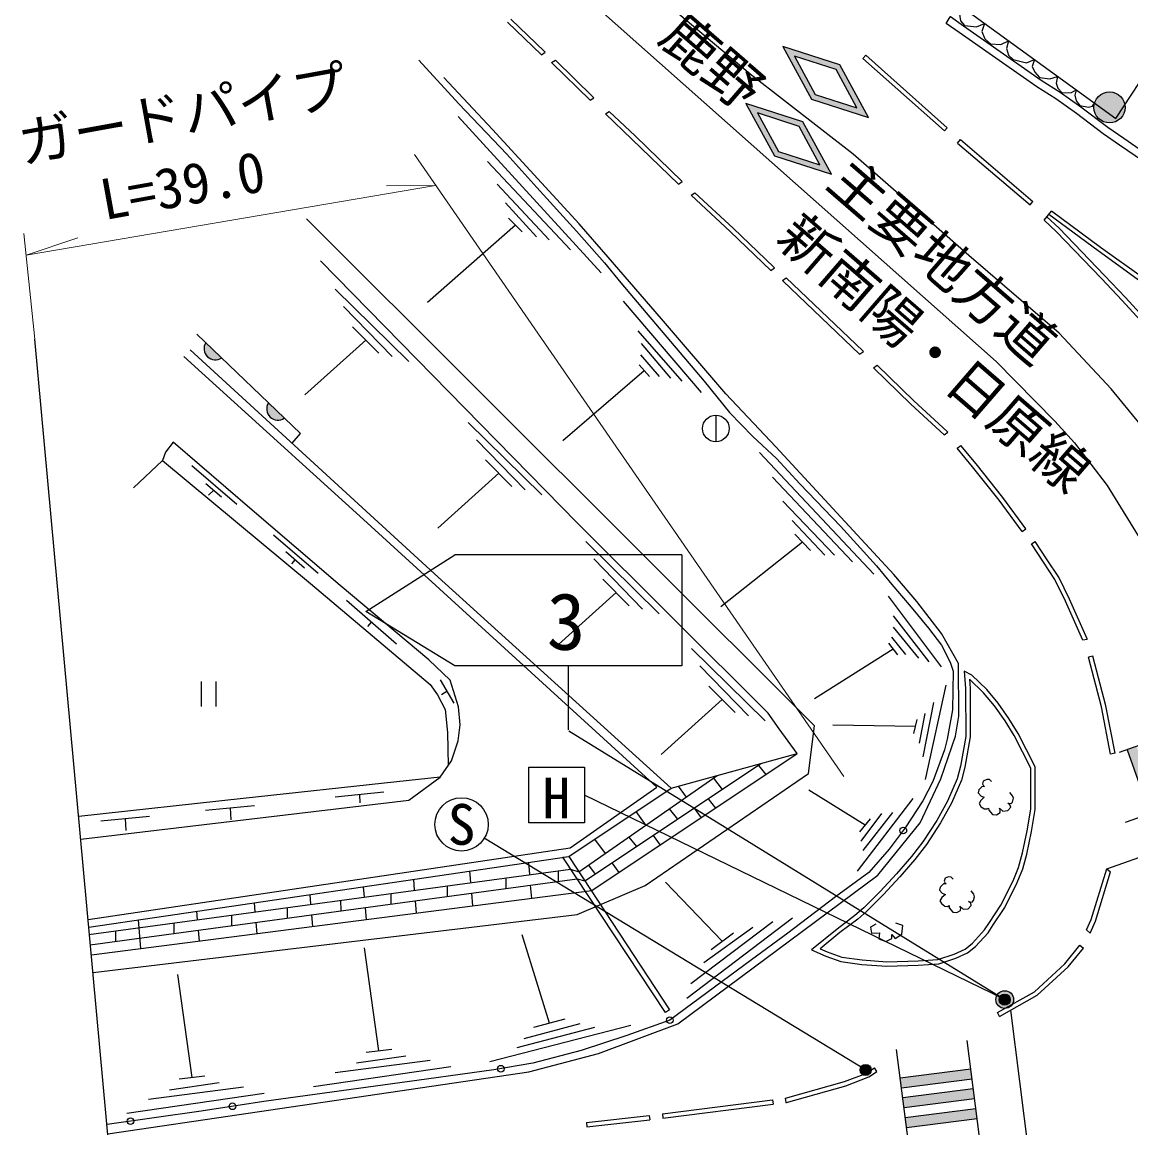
# Model space of a CAD drawing. Units: millimetres at full size, sheet at 1:1000; details may follow other scales. Extents: x 40000 to 680000, y 20000 to 380000.
# Drawn here: x 70574 to 120474, y 292336 to 342114 of the extents above; entities that cross this region are included whole.
import ezdxf
from ezdxf.enums import TextEntityAlignment as Align

# ---------------------------------------------------------------- set-up
doc = ezdxf.new("R2010")
doc.units = ezdxf.units.MM
doc.header["$LTSCALE"] = 1000
for name, color, linetype, lineweight in [('M-BGD', 7, 'Continuous', 25), ('M-BGD-EXST', 7, 'Continuous', 25), ('M-BMK-OTRS', 5, 'Continuous', 25), ('M-STR-HTXT', 7, 'Continuous', 13), ('M-STR-STRC', 7, 'Continuous', 25)]:
    doc.layers.add(name, color=color, linetype=linetype, lineweight=lineweight)
doc.layers.add('M-BMK-HTXT', color=7, linetype='Continuous')
doc.styles.add('ＭＳ ゴシック', font='')
doc.styles.get('ＭＳ ゴシック').set_extended_font_data('MS Gothic')

msp = doc.modelspace()

# ---------------------------------------------------------------- hatches: boundary and pattern name
at = {"layer": 'M-BGD'}
for points in [[(118816, 338276, 1), (120216, 338276, 1)], [(78840, 327688, 0.82183), (79553, 327001)], [(81659, 324973, 0.82183), (82373, 324286)]]:
    msp.add_hatch(color=256, dxfattribs=at).paths.add_polyline_path(points)
at = {"layer": 'M-BGD-EXST'}
for points in [[(114580, 297992, 1), (115019, 298231, 0.41421), (114680, 298331, 0.41421)], [(108320, 294825, 1), (108759, 295064, 0.41421), (108420, 295164, 0.41421)]]:
    msp.add_hatch(color=256, dxfattribs=at).paths.add_polyline_path(points)
at = {"layer": 'M-STR-STRC'}
h = msp.add_hatch(color=256, dxfattribs=at)
h.paths.add_polyline_path([(107377, 340187), (104814, 341014), (106100, 338648), (108663, 337822)])
h.paths.add_polyline_path([(107205, 339980), (105333, 340584), (106272, 338855), (108145, 338251)], flags=16)
h = msp.add_hatch(color=256, dxfattribs=at)
h.paths.add_polyline_path([(105715, 337630), (103152, 338456), (104438, 336090), (107001, 335264)])
h.paths.add_polyline_path([(105543, 337422), (103670, 338026), (104610, 336298), (106482, 335694)], flags=16)
for points in [[(120734, 309510), (120309, 309361), (121326, 306481), (121751, 306631)], [(115137, 298326, 1), (114462, 297896, 0.41421), (115015, 297774, 0.41421)], [(110152, 294142), (113327, 294548), (113269, 294995), (110095, 294588)], [(110210, 293695), (110267, 293249), (113441, 293656), (113384, 294102)], [(110324, 292803), (110381, 292356), (113555, 292763), (113498, 293209)]]:
    msp.add_hatch(color=256, dxfattribs=at).paths.add_polyline_path(points)

# ---------------------------------------------------------------- linework, layer by layer
at = {"layer": 'M-BGD'}
for p, q in [((112161, 342056), (112338, 342358)), ((90194, 337867), (96630, 330822)), ((91512, 335843), (95249, 331858)), ((91952, 334823), (94291, 332313)), ((92329, 333976), (93726, 332454)), ((92776, 332980), (88812, 329489)), ((92470, 333286), (93082, 332674)), ((84664, 330094), (87975, 326835)), ((97622, 329555), (101139, 325448)), ((85035, 329317), (87222, 327058)), ((85443, 328403), (86629, 327206)), ((83097, 323589), (78439, 328074)), ((98281, 328215), (100259, 325953)), ((86036, 327804), (83293, 325329)), ((98430, 327640), (99761, 326094)), ((98406, 327133), (99249, 326168)), ((98577, 326424), (94913, 323263)), ((98348, 326691), (98807, 326157)), ((101796, 324421), (101796, 323221)), ((90654, 324095), (93965, 320836)), ((82725, 323156), (83097, 323589)), ((91025, 323317), (93211, 321058)), ((91432, 322403), (92618, 321206)), ((103766, 322735), (108908, 317257)), ((78206, 322149), (80238, 320419)), ((92025, 321805), (89283, 319330)), ((104343, 321626), (107945, 317812)), ((78846, 321341), (79545, 320745)), ((79195, 321043), (78954, 320823)), ((104808, 320551), (107141, 318117)), ((105227, 319679), (106699, 318117)), ((81890, 319028), (83896, 317315)), ((105351, 319068), (106054, 318332)), ((95937, 318729), (99248, 315470)), ((105702, 318700), (102021, 315785)), ((82437, 318287), (83288, 317551)), ((82863, 317919), (82699, 317734)), ((96308, 317952), (98494, 315693)), ((96716, 317038), (97901, 315841)), ((97308, 316439), (94566, 313964)), ((85170, 316097), (87416, 314131)), ((109547, 316271), (111940, 313084)), ((109774, 315382), (111387, 313316)), ((86293, 315114), (86115, 314907)), ((109707, 314428), (110337, 313644)), ((109784, 314870), (110912, 313478)), ((100707, 313916), (104017, 310657)), ((109770, 313892), (106237, 311645)), ((109574, 314152), (109966, 313632)), ((101077, 313139), (103264, 310880)), ((78627, 312425), (78627, 311307)), ((79293, 312425), (79293, 311307)), ((89384, 312501), (90002, 311458)), ((89693, 311979), (89446, 311834)), ((101485, 312225), (102671, 311028)), ((111237, 308026), (112163, 312260)), ((102078, 311627), (99336, 309151)), ((111128, 309041), (111611, 311483)), ((110961, 309651), (111217, 310990)), ((110783, 310409), (107059, 310458)), ((110714, 310094), (110852, 310724)), ((99783, 307634), (105460, 309186)), ((103719, 308655), (104043, 308240)), ((101685, 308082), (102086, 307568)), ((84654, 307244), (86853, 307456)), ((100096, 307719), (100456, 307223)), ((108518, 305958), (105988, 307533)), ((85754, 307350), (85774, 306962)), ((101450, 307144), (101776, 306727)), ((108167, 303890), (110671, 307170)), ((78832, 306635), (81031, 306846)), ((79931, 306741), (79960, 306198)), ((98192, 306573), (98639, 305955)), ((99702, 306697), (100071, 306226)), ((100818, 306723), (101128, 306294)), ((108336, 305239), (109270, 306483)), ((108427, 304824), (109763, 306535)), ((74113, 306156), (76312, 306368)), ((75213, 306262), (75241, 305720)), ((108284, 305667), (108751, 306250)), ((97886, 305428), (98224, 304996)), ((98972, 305495), (99285, 305064)), ((96340, 305338), (96816, 304681)), ((90714, 303900), (90758, 303378)), ((93359, 304291), (93405, 303738)), ((94694, 303913), (94696, 303426)), ((96063, 304155), (96370, 303762)), ((97120, 304262), (97434, 303829)), ((88180, 303526), (88221, 303034)), ((92346, 303594), (92348, 303109)), ((85928, 303193), (85967, 302727)), ((89699, 303234), (89701, 302751)), ((90798, 302899), (90846, 302324)), ((93445, 303257), (93495, 302664)), ((102085, 300741), (99536, 303393)), ((81014, 302468), (81048, 302059)), ((83521, 302838), (83557, 302400)), ((84908, 302583), (84910, 302104)), ((87162, 302890), (87164, 302408)), ((88261, 302557), (88307, 301997)), ((78426, 302085), (78457, 301707)), ((79989, 301915), (79991, 301440)), ((82498, 302256), (82500, 301778)), ((83597, 301927), (83641, 301397)), ((86006, 302252), (86052, 301707)), ((75799, 301697), (75907, 300403)), ((77398, 301563), (77400, 301090)), ((81088, 301588), (81130, 301074)), ((100483, 298168), (105244, 301798)), ((100665, 298829), (104362, 301629)), ((74769, 301206), (74771, 300735)), ((78497, 301238), (78538, 300741)), ((94315, 297055), (93083, 301020)), ((101261, 299775), (103454, 301370)), ((101586, 300372), (102585, 301111)), ((86629, 295810), (85986, 300440)), ((78222, 294608), (77579, 299238)), ((91629, 295329), (97970, 296957)), ((93165, 296359), (95691, 297029)), ((93609, 296864), (95021, 297245)), ((92846, 295957), (96351, 296864)), ((85617, 295257), (87849, 295578)), ((86051, 295738), (87207, 295882)), ((83690, 294197), (89873, 295096)), ((84669, 294823), (88941, 295385)), ((77644, 294536), (78800, 294680)), ((76263, 293621), (80534, 294183)), ((77210, 294054), (79442, 294375)), ((75283, 292995), (81466, 293894))]:
    msp.add_line(p, q, dxfattribs=at)
for points in [[(112818, 342830), (112749, 342568), (112813, 342180), (112981, 341966), (113528, 341906), (113883, 342058), (113763, 341694), (113910, 341363), (114160, 341143), (114630, 341116), (114963, 341275), (114883, 340924), (114964, 340633)], [(112818, 342830), (119792, 337776), (121549, 340451)], [(121245, 336122), (120165, 336871), (119435, 337378), (118229, 338282), (117293, 338947), (116435, 339489), (114150, 341090), (112945, 341930), (112351, 342351), (112338, 342358)], [(121045, 335835), (119965, 336583), (119230, 337094), (118023, 337999), (117099, 338656), (116241, 339197), (113950, 340803), (112743, 341644), (112161, 342056)], [(88422, 340400), (90235, 338437), (92386, 336175), (93743, 334671), (95525, 332708), (96778, 331281), (97516, 330375), (98658, 329031), (101268, 325956), (102404, 324548), (103454, 323463), (104521, 322465), (105572, 321332), (107409, 319418), (109024, 317635), (109713, 316794), (110584, 315776), (111363, 314830), (111948, 314063), (112338, 313305), (112485, 312899), (112451, 311154), (112211, 309841), (112091, 309354), (111559, 307931), (111119, 307062), (110324, 305844), (109604, 304878), (108678, 303826), (107175, 302741), (105043, 301101), (103402, 299905), (99727, 297180), (97782, 296486), (95735, 295817), (93553, 295246), (91797, 294943), (88767, 294531), (81457, 293520), (78626, 293091), (74395, 292481)], [(114964, 340633), (115173, 340427), (115773, 340281), (116132, 340428), (116029, 340120), (116158, 339863), (116361, 339630), (116834, 339557), (117171, 339675), (117114, 339368), (117194, 339149), (117379, 338940), (117807, 338942), (118014, 339065), (117947, 338824), (118020, 338573), (118182, 338364), (118575, 338286), (118742, 338330), (118838, 338467)], [(74433, 292066), (93373, 294861), (96511, 295680), (100088, 297022), (109081, 303713), (110986, 306075), (111921, 308049), (112587, 309964), (112727, 310864), (112711, 313238), (111956, 314589), (110835, 316026), (109807, 317241), (104496, 322993), (102241, 325377), (99346, 328751), (96951, 331533), (95642, 333042), (91750, 337277), (89547, 339626)], [(73764, 299337), (95559, 301945), (98622, 303250), (105973, 308294), (106241, 310430), (83376, 333263)], [(73692, 300118), (96213, 303014), (105460, 309186), (104645, 310299), (104145, 310998), (95549, 319570), (84001, 331366)], [(73576, 301369), (95172, 304559), (99783, 307634), (89293, 317127), (78139, 327366)], [(73545, 301714), (95235, 304948), (99139, 307675), (85930, 319720), (77846, 327056)], [(73212, 305327), (87973, 307091), (89392, 308123), (89891, 308860), (90203, 309761), (90294, 310486), (90214, 311292), (89840, 312494), (88875, 313404), (84890, 316753), (80926, 320138), (77371, 323204), (77031, 322761), (76894, 322376), (75589, 321151)], [(76894, 322376), (83554, 316845), (88934, 312294), (89273, 311831), (89612, 311172), (89719, 310133), (89753, 308655)], [(73632, 300581), (95548, 303541), (95901, 303450), (103858, 308748)], [(89392, 308123), (87442, 307913), (80528, 307168), (73117, 306358)], [(73573, 301043), (95252, 303989), (95634, 303856), (101855, 308200)], [(114204, 307922), (114108, 308018), (113987, 308026), (113834, 307951), (113795, 307825), (113845, 307737), (113894, 307700), (113772, 307691), (113632, 307549), (113602, 307411), (113735, 307270), (113877, 307224), (113722, 307080), (113648, 306931), (113726, 306809), (113874, 306696), (114011, 306692), (114067, 306733), (114079, 306636), (114243, 306443), (114429, 306430), (114588, 306531), (114598, 306649), (114557, 306727), (114711, 306600), (114932, 306619), (115066, 306775), (115035, 306875), (114933, 306959), (115094, 306931), (115152, 307002), (115189, 307173), (115154, 307290), (115032, 307434)], [(112482, 303526), (112391, 303626), (112270, 303639), (112114, 303571), (112070, 303447), (112115, 303356), (112163, 303318), (112041, 303314), (111895, 303177), (111859, 303041), (111986, 302895), (112126, 302842), (111965, 302705), (111884, 302560), (111958, 302434), (112101, 302315), (112237, 302305), (112295, 302344), (112303, 302247), (112459, 302047), (112644, 302025), (112807, 302120), (112822, 302238), (112784, 302317), (112932, 302184), (113154, 302193), (113295, 302344), (113268, 302445), (113170, 302533), (113330, 302499), (113391, 302566), (113434, 302736), (113404, 302854), (113289, 303003)], [(108995, 301509), (108758, 301373), (108800, 301102), (109156, 301111), (109131, 300848), (109444, 300721), (109724, 300865), (109724, 301043), (109860, 300856), (110173, 301060), (110207, 301450), (109902, 301551)]]:
    msp.add_lwpolyline(points, dxfattribs=at)
msp.add_lwpolyline([(99523, 297524), (94902, 304519), (95172, 304559), (99717, 297652)], close=True, dxfattribs=at)
for centre, radius in [((119516, 338276), 700), ((101796, 323821), 600), ((110233, 305722), 150), ((99727, 297180), 150), ((92117, 294998), 150), ((80042, 293306), 150), ((75453, 292634), 150)]:
    msp.add_circle(centre, radius, dxfattribs=at)
for centre in [(79264, 327415), (82084, 324700)]:
    msp.add_arc(centre, 505, 147.2527, 304.9109, dxfattribs=at)
at = {"layer": 'M-BGD-EXST'}
for p, q in [((114800, 298111), (95878, 307320)), ((108539, 294944), (91375, 305374))]:
    msp.add_line(p, q, dxfattribs=at)
msp.add_lwpolyline([(93378, 308570), (95878, 308570), (95878, 306070), (93378, 306070)], close=True, dxfattribs=at)
for centre, radius in [((90350, 305997), 1200), ((114800, 298111), 250), ((108539, 294944), 250)]:
    msp.add_circle(centre, radius, dxfattribs=at)
at = {"layer": 'M-BMK-OTRS'}
msp.add_line((79020, 242259), (71138, 327850), dxfattribs=at)
at = {"layer": 'M-STR-HTXT'}
for p, q in [((88229, 336151), (107563, 308150)), ((70755, 331617), (89184, 334767)), ((89184, 334767), (86971, 334740)), ((71138, 327850), (70655, 332599)), ((70755, 331617), (73080, 332405))]:
    msp.add_line(p, q, dxfattribs=at)
at = {"layer": 'M-STR-STRC'}
for p, q in [((93950, 340636), (92423, 342112)), ((93950, 340636), (94120, 340758)), ((94403, 340294), (94572, 340408)), ((108408, 340477), (108541, 340627)), ((108408, 340477), (112080, 337215)), ((108541, 340627), (112213, 337364)), ((96135, 338596), (96306, 338711)), ((96829, 337980), (96999, 338095)), ((112080, 337215), (112213, 337364)), ((112672, 336672), (112802, 336825)), ((112672, 336672), (115939, 333890)), ((112802, 336825), (116069, 334042)), ((100114, 334828), (100284, 334942)), ((100684, 334322), (100855, 334437)), ((115939, 333890), (116069, 334042)), ((116574, 333200), (116904, 333610)), ((104266, 330939), (104438, 331055)), ((104797, 330482), (104968, 330597)), ((108266, 327170), (108435, 327284)), ((108887, 326559), (109057, 326673)), ((112066, 323540), (112232, 323651)), ((112655, 322942), (112822, 323053)), ((115584, 319190), (115750, 319302)), ((116000, 318624), (116166, 318735)), ((86035, 315586), (90043, 318136)), ((100258, 318136), (90043, 318136)), ((100258, 318136), (100258, 313136)), ((90043, 313136), (86035, 315586)), ((118515, 314322), (118317, 314284)), ((118768, 313568), (118571, 313530)), ((100258, 313136), (90043, 313136)), ((95150, 313136), (95150, 310260)), ((130762, 313041), (119948, 309234)), ((120240, 306097), (132452, 310410)), ((95179, 310217), (114800, 298111)), ((119763, 309203), (119566, 309165)), ((120309, 309361), (121326, 306481)), ((119398, 304000), (133009, 308803)), ((119398, 304000), (119561, 303859)), ((118481, 301243), (118639, 301106)), ((118186, 300553), (118338, 300422)), ((114564, 297351), (114466, 297526)), ((115053, 297627), (116591, 285496)), ((114460, 285696), (113106, 296269)), ((111286, 285290), (109932, 295863)), ((109046, 294877), (108933, 295042)), ((110095, 294588), (113269, 294995)), ((110152, 294142), (113327, 294548)), ((110210, 293695), (113384, 294102)), ((99390, 292968), (104349, 293600)), ((104349, 293600), (104372, 293402)), ((104917, 293673), (104940, 293474)), ((110267, 293249), (113441, 293656)), ((99390, 292968), (99412, 292770)), ((99412, 292770), (104372, 293402)), ((110324, 292803), (113498, 293209)), ((95972, 292573), (98802, 292899)), ((95972, 292573), (95995, 292375)), ((95995, 292375), (98824, 292700)), ((98802, 292899), (98824, 292700)), ((110381, 292356), (113555, 292763))]:
    msp.add_line(p, q, dxfattribs=at)
for points in [[(95275, 343842), (109368, 331315), (114408, 326833), (117055, 324152), (117937, 323182), (119413, 321250), (121042, 318602), (122333, 316004), (123080, 314290), (124290, 310763)], [(126388, 313348), (125069, 317006), (123966, 319224), (122294, 321976), (120901, 324021), (119592, 325610), (117253, 328118), (113183, 331606), (107973, 336173), (103348, 339780), (99187, 343278)], [(94120, 340758), (94081, 340788), (92562, 342256)], [(96306, 338711), (96276, 338738), (94572, 340408)], [(96135, 338596), (94407, 340289), (94402, 340293)], [(100114, 334828), (98021, 336845), (96829, 337980)], [(100284, 334942), (98160, 336990), (96999, 338095)], [(104438, 331055), (104401, 331087), (102578, 332835), (100855, 334437)], [(104266, 330939), (102440, 332689), (100684, 334322)], [(116574, 333200), (117108, 332695), (119151, 330577), (120089, 329586), (121850, 327646), (123354, 325987), (125036, 323883), (125602, 323109), (126963, 321133), (127541, 320915), (129712, 322031), (131202, 322853), (131626, 323344), (131595, 323906), (131146, 324262), (127928, 326131), (125601, 327561), (123248, 329054), (121041, 330586), (119115, 331974), (116904, 333610)], [(116700, 333356), (117249, 332837), (119295, 330715), (120236, 329722), (121998, 327780), (123506, 326117), (125195, 324004), (125765, 323225), (127092, 321298), (127529, 321133), (129618, 322208), (131074, 323011), (131422, 323413), (131400, 323805), (131033, 324096), (127825, 325960), (125495, 327391), (123137, 328887), (120926, 330422), (118997, 331813), (116779, 333454)], [(108266, 327170), (104829, 330454), (104797, 330482)], [(108435, 327284), (108405, 327314), (104968, 330597)], [(112066, 323540), (110576, 324919), (108887, 326559)], [(112235, 323653), (112205, 323684), (110713, 325064), (109057, 326673)], [(115584, 319190), (114555, 320599), (113352, 322096), (112660, 322935), (112654, 322941)], [(115751, 319301), (114713, 320721), (113507, 322223), (112822, 323053)], [(118317, 314284), (117538, 316052), (117058, 317021), (116547, 317804), (116000, 318624)], [(118515, 314322), (118503, 314357), (117719, 316136), (117232, 317121), (116714, 317914), (116166, 318735)], [(119566, 309165), (119158, 311296), (118571, 313530)], [(119763, 309203), (119354, 311340), (118768, 313568)], [(118481, 301243), (118691, 301717), (119398, 304000)], [(118639, 301106), (118877, 301644), (119561, 303859)], [(114466, 297526), (116135, 298466), (117509, 299716), (118186, 300553)], [(114564, 297351), (116253, 298303), (117655, 299578), (118338, 300422)], [(104917, 293673), (104930, 293674), (107591, 294422), (108587, 294802), (108642, 294842), (108933, 295042)], [(104940, 293474), (104970, 293478), (107654, 294232), (108682, 294625), (108757, 294678), (109046, 294877)]]:
    msp.add_lwpolyline(points, dxfattribs=at)
for points in [[(107377, 340187), (104814, 341014), (106100, 338648), (108663, 337822)], [(107205, 339980), (105333, 340584), (106272, 338855), (108145, 338251)], [(105715, 337630), (103152, 338456), (104438, 336090), (107001, 335264)], [(105543, 337422), (103670, 338026), (104610, 336298), (106482, 335694)], [(106104, 300343), (106739, 300068), (107421, 299828), (108367, 299697), (109492, 299613), (110905, 299661), (111827, 299721), (112593, 299972), (113120, 300211), (113479, 300498), (114054, 301120), (114278, 301472), (114802, 302259), (115357, 303381), (115610, 303992), (115795, 304663), (116004, 305672), (116171, 306672), (116171, 308583), (115777, 309353), (115401, 310091), (114988, 310770), (114501, 311460), (113996, 312064), (113312, 312718), (112979, 312896), (113038, 312113), (113041, 309951), (112813, 308624), (112660, 308050), (112218, 307047), (111741, 306168), (111119, 305215), (110600, 304551), (109929, 303770), (109196, 302982), (108450, 302242), (108056, 301889), (107254, 301282)], [(106485, 300396), (106812, 300254), (107468, 300024), (108388, 299896), (109496, 299813), (110895, 299861), (111789, 299919), (112521, 300158), (113015, 300383), (113343, 300645), (113895, 301243), (114111, 301581), (114628, 302359), (115175, 303464), (115421, 304057), (115600, 304710), (115808, 305709), (115971, 306688), (115971, 308535), (115599, 309262), (115226, 309994), (114821, 310660), (114343, 311338), (113850, 311927), (113206, 312542), (113238, 312121), (113241, 309934), (113008, 308581), (112850, 307984), (112397, 306959), (111913, 306066), (111281, 305099), (110755, 304424), (110079, 303637), (109340, 302842), (108587, 302096), (108183, 301735), (107378, 301124)]]:
    msp.add_lwpolyline(points, close=True, dxfattribs=at)
msp.add_circle((114800, 298111), 400, dxfattribs=at)

# ---------------------------------------------------------------- texts
at = {"layer": 'M-BGD-EXST', "style": 'ＭＳ ゴシック'}
for s, p in [('H', (94619, 307189)), ('S', (90350, 305997))]:
    msp.add_text(s, height=1833, dxfattribs=at).set_placement(p, align=Align.MIDDLE_CENTER)
at = {"layer": 'M-BMK-HTXT', "style": 'ＭＳ ゴシック'}
for s, p in [('至\u3000鹿野\u3000\u3000主要地方道', (105389, 335161)), ('新南陽・日原線', (110682, 326118))]:
    msp.add_text(s, height=1833, rotation=319.093, dxfattribs=at).set_placement(p, align=Align.BOTTOM_CENTER)
at = {"layer": 'M-STR-HTXT', "style": 'ＭＳ ゴシック'}
for s, p in [('ガードパイプ', (78055, 336541)), ('L=39.0', (78055, 333328))]:
    msp.add_text(s, height=1833, rotation=10.297, dxfattribs=at).set_placement(p, align=Align.BOTTOM_CENTER)
at = {"layer": 'M-STR-STRC', "style": 'ＭＳ ゴシック'}
msp.add_text('3', height=2566, dxfattribs=at).set_placement((95056, 315138), align=Align.MIDDLE_CENTER)

doc.saveas('drawing.dxf')
